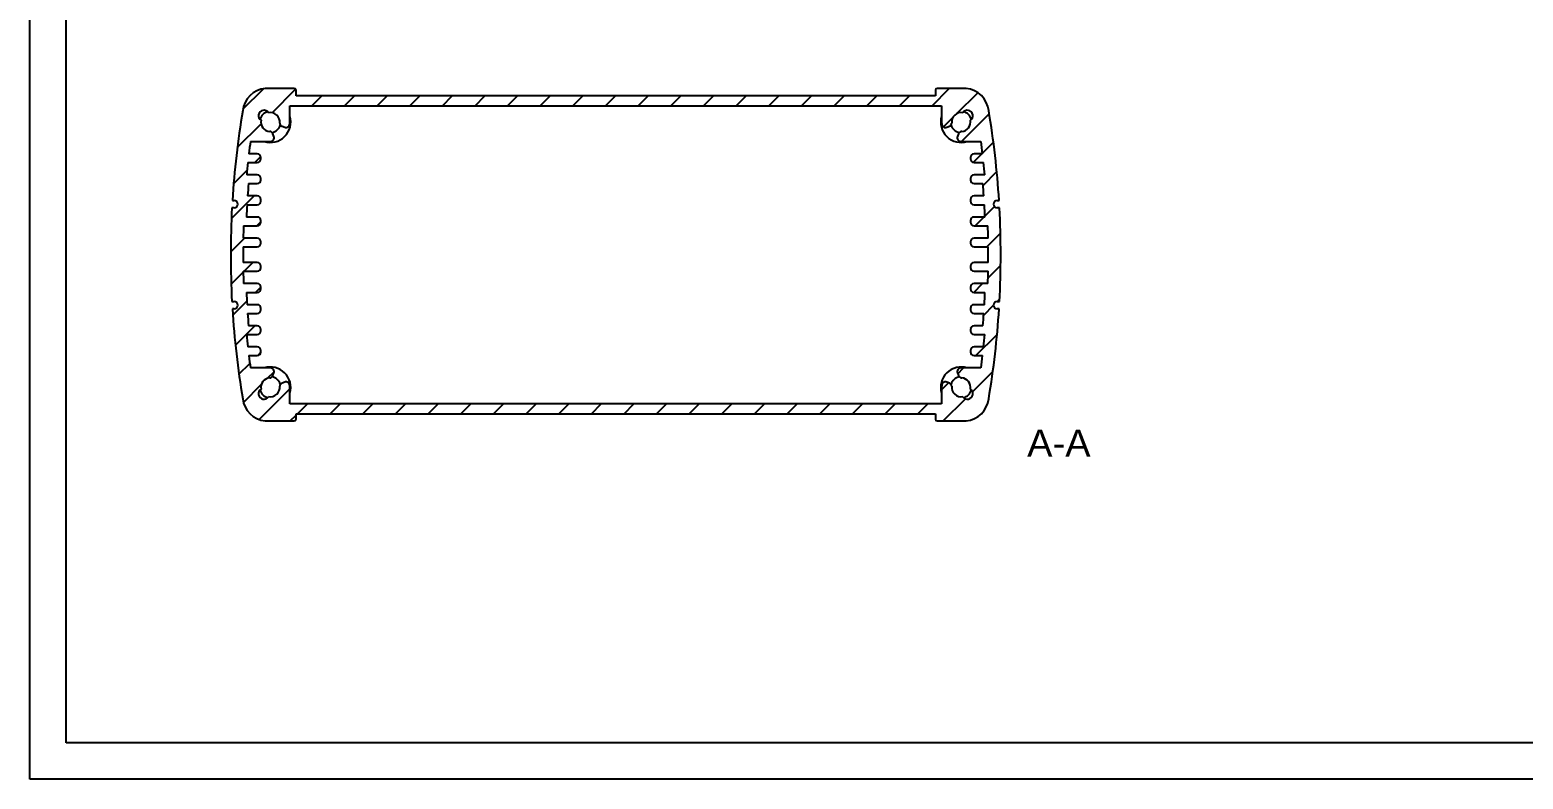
# Model space of a CAD drawing. Extents: x 0 to 420, y 0 to 297.
# Drawn here: x 0 to 205.4, y 0 to 103.1 of the extents above; entities that cross this region are included whole.
import ezdxf

# ---------------------------------------------------------------- set-up
doc = ezdxf.new("R2010")
doc.units = 0
doc.layers.get('0').update_dxf_attribs({"linetype": 'CONTINUOUS'})
for name, color, linetype in [('GEOMETRIA_SCHIZZO_ISO_', 7, 'CONTINUOUS'), ('SIMBOLI_ISO_', 7, 'CONTINUOUS'), ('SPIGOLI_VISIBILI_ISO_', 7, 'CONTINUOUS'), ('TRATTEGGIO', 3, 'CONTINUOUS')]:
    doc.layers.add(name, color=color, linetype=linetype)
doc.styles.add('TEXTSTYLE28', font='')
doc.styles.get('TEXTSTYLE28').set_extended_font_data('Arial')

# ---------------------------------------------------------------- blocks, each defined once
blk = doc.blocks.new('*X7')
at = {"layer": 'TRATTEGGIO', "linetype": 'CONTINUOUS'}
for p, q in [((29.29, 92.16), (32.12, 94.98)), ((33.31, 91.68), (36.55, 94.92)), ((124.08, 92.65), (126.45, 95.02)), ((38.77, 92.65), (40.14, 94.02)), ((43.26, 92.65), (44.63, 94.02)), ((47.75, 92.65), (49.12, 94.02)), ((52.24, 92.65), (53.61, 94.02)), ((56.73, 92.65), (58.1, 94.02)), ((61.22, 92.65), (62.59, 94.02)), ((65.71, 92.65), (67.08, 94.02)), ((70.2, 92.65), (71.57, 94.02)), ((74.69, 92.65), (76.06, 94.02)), ((79.18, 92.65), (80.55, 94.02)), ((83.67, 92.65), (85.04, 94.02)), ((88.16, 92.65), (89.53, 94.02)), ((92.65, 92.65), (94.02, 94.02)), ((97.14, 92.65), (98.51, 94.02)), ((101.63, 92.65), (103, 94.02)), ((106.12, 92.65), (107.49, 94.02)), ((110.61, 92.65), (111.98, 94.02)), ((115.1, 92.65), (116.47, 94.02)), ((119.59, 92.65), (120.96, 94.02)), ((127.49, 91.57), (130.36, 94.44)), ((125.64, 89.72), (126.9, 90.98)), ((128.14, 87.73), (131.94, 91.53)), ((28.53, 86.9), (31.79, 90.16)), ((131.01, 86.1), (132.51, 87.61)), ((30.95, 84.83), (31.77, 85.65)), ((129.74, 84.84), (130.93, 86.03)), ((28.02, 81.9), (29.88, 83.77)), ((131.09, 81.69), (132.97, 83.58)), ((27.73, 77.12), (30.84, 80.23)), ((131.35, 77.46), (132.66, 78.77)), ((31.23, 76.13), (31.78, 76.68)), ((130.01, 76.13), (131.21, 77.33)), ((27.63, 72.53), (29.53, 74.43)), ((131.6, 73.23), (133.48, 75.1)), ((29.46, 69.87), (30.66, 71.07)), ((131.76, 68.9), (133.51, 70.65)), ((27.69, 68.1), (29.35, 69.76)), ((129.83, 66.97), (131.03, 68.17)), ((27.91, 63.83), (29.85, 65.77)), ((31.05, 66.97), (31.78, 67.7)), ((133.06, 65.71), (133.36, 66.01)), ((131.18, 63.82), (132.54, 65.19)), ((28.27, 59.7), (30.94, 62.37)), ((129.38, 62.03), (129.7, 62.35)), ((130.11, 58.27), (133.01, 61.17)), ((31.33, 58.27), (31.78, 58.72)), ((28.76, 55.7), (30.26, 57.2)), ((32.7, 55.15), (33.6, 56.05)), ((127.62, 55.78), (128.41, 56.57)), ((129.63, 53.3), (132.43, 56.1)), ((29.37, 51.82), (31.82, 54.27)), ((31.52, 49.48), (35.75, 53.71)), ((125.39, 53.54), (126.36, 54.51)), ((36.81, 50.28), (38.18, 51.65)), ((41.3, 50.28), (42.67, 51.65)), ((45.79, 50.28), (47.16, 51.65)), ((50.28, 50.28), (51.65, 51.65)), ((54.77, 50.28), (56.14, 51.65)), ((59.26, 50.28), (60.63, 51.65)), ((63.75, 50.28), (65.12, 51.65)), ((68.24, 50.28), (69.61, 51.65)), ((72.73, 50.28), (74.1, 51.65)), ((77.22, 50.28), (78.59, 51.65)), ((81.71, 50.28), (83.08, 51.65)), ((86.2, 50.28), (87.57, 51.65)), ((90.69, 50.28), (92.06, 51.65)), ((95.18, 50.28), (96.55, 51.65)), ((99.67, 50.28), (101.04, 51.65)), ((104.16, 50.28), (105.53, 51.65)), ((108.65, 50.28), (110.02, 51.65)), ((113.14, 50.28), (114.51, 51.65)), ((117.63, 50.28), (119, 51.65)), ((122.12, 50.28), (123.49, 51.65)), ((125.61, 49.28), (128.67, 52.33)), ((35.81, 49.28), (36.61, 50.08))]:
    blk.add_line(p, q, dxfattribs=at)
blk = doc.blocks.new('BORDI_A3')
at = {"layer": 'GEOMETRIA_SCHIZZO_ISO_', "color": 4}
for p, q in [((0, 0), (0, 297)), ((420, 0), (0, 0))]:
    blk.add_line(p, q, dxfattribs=at)
at = {"layer": 'GEOMETRIA_SCHIZZO_ISO_'}
for p, q in [((5, 5), (5, 292)), ((415, 5), (5, 5))]:
    blk.add_line(p, q, dxfattribs=at)

msp = doc.modelspace()

# ---------------------------------------------------------------- linework, layer by layer
at = {"layer": 'SPIGOLI_VISIBILI_ISO_'}
for p, q in [((36.36, 95.02), (32.53, 95.02)), ((36.61, 94.02), (36.61, 94.77)), ((124.53, 94.77), (124.53, 94.02)), ((128.61, 95.02), (124.78, 95.02)), ((35.75, 90.4), (35.75, 92.65)), ((35.75, 92.65), (125.39, 92.65)), ((124.53, 94.02), (36.61, 94.02)), ((125.39, 92.65), (125.39, 90.4)), ((33.56, 88.42), (33.41, 88.79)), ((34.68, 89.83), (35.05, 89.68)), ((126.09, 89.68), (126.46, 89.83)), ((127.73, 88.79), (127.58, 88.42)), ((30.33, 87.73), (33.07, 87.73)), ((128.07, 87.73), (130.8, 87.73)), ((29.99, 84.83), (31.28, 84.83)), ((31.28, 86.03), (30.12, 86.03)), ((31.78, 85.33), (31.78, 85.53)), ((129.35, 85.53), (129.35, 85.33)), ((131.01, 86.03), (129.85, 86.03)), ((129.85, 84.83), (131.15, 84.83)), ((31.28, 83.13), (29.82, 83.13)), ((31.78, 82.43), (31.78, 82.63)), ((129.35, 82.63), (129.35, 82.43)), ((131.32, 83.13), (129.85, 83.13)), ((31.28, 80.23), (29.94, 80.23)), ((30.07, 81.93), (31.28, 81.93)), ((129.85, 81.93), (131.07, 81.93)), ((131.19, 80.23), (129.85, 80.23)), ((28.1, 78.6), (27.79, 78.6)), ((27.85, 79.6), (28.1, 79.6)), ((29.87, 79.03), (31.28, 79.03)), ((31.78, 79.53), (31.78, 79.73)), ((129.35, 79.73), (129.35, 79.53)), ((129.85, 79.03), (131.27, 79.03)), ((133.04, 79.6), (133.29, 79.6)), ((133.35, 78.6), (133.04, 78.6)), ((29.39, 76.13), (31.28, 76.13)), ((31.28, 77.33), (29.79, 77.33)), ((31.78, 76.63), (31.78, 76.83)), ((129.35, 76.83), (129.35, 76.63)), ((131.35, 77.33), (129.85, 77.33)), ((129.85, 76.13), (131.75, 76.13)), ((31.28, 74.43), (29.35, 74.43)), ((131.79, 74.43), (129.85, 74.43)), ((29.34, 73.23), (31.28, 73.23)), ((31.78, 73.73), (31.78, 73.93)), ((129.35, 73.93), (129.35, 73.73)), ((129.85, 73.23), (131.8, 73.23)), ((31.28, 71.07), (29.34, 71.07)), ((29.35, 69.87), (31.28, 69.87)), ((31.78, 70.37), (31.78, 70.57)), ((129.35, 70.57), (129.35, 70.37)), ((131.8, 71.07), (129.85, 71.07)), ((129.85, 69.87), (131.79, 69.87)), ((31.28, 68.17), (29.39, 68.17)), ((131.75, 68.17), (129.85, 68.17)), ((29.79, 66.97), (31.28, 66.97)), ((31.78, 67.47), (31.78, 67.67)), ((129.35, 67.67), (129.35, 67.47)), ((129.85, 66.97), (131.35, 66.97)), ((27.79, 65.71), (28.1, 65.71)), ((28.1, 64.71), (27.85, 64.71)), ((31.28, 65.27), (29.87, 65.27)), ((29.94, 64.07), (31.28, 64.07)), ((31.78, 64.57), (31.78, 64.77)), ((129.35, 64.77), (129.35, 64.57)), ((131.27, 65.27), (129.85, 65.27)), ((129.85, 64.07), (131.19, 64.07)), ((133.04, 65.71), (133.35, 65.71)), ((133.29, 64.71), (133.04, 64.71)), ((31.28, 62.37), (30.07, 62.37)), ((31.78, 61.67), (31.78, 61.87)), ((129.35, 61.87), (129.35, 61.67)), ((131.07, 62.37), (129.85, 62.37)), ((29.82, 61.17), (31.28, 61.17)), ((129.85, 61.17), (131.32, 61.17)), ((31.28, 59.47), (29.99, 59.47)), ((30.12, 58.27), (31.28, 58.27)), ((31.78, 58.77), (31.78, 58.97)), ((129.35, 58.97), (129.35, 58.77)), ((131.15, 59.47), (129.85, 59.47)), ((129.85, 58.27), (131.01, 58.27)), ((33.07, 56.57), (30.33, 56.57)), ((33.41, 55.51), (33.56, 55.88)), ((127.58, 55.88), (127.73, 55.51)), ((130.8, 56.57), (128.07, 56.57)), ((35.05, 54.62), (34.68, 54.47)), ((35.75, 51.65), (35.75, 53.9)), ((125.39, 53.9), (125.39, 51.65)), ((126.46, 54.47), (126.09, 54.62)), ((125.39, 51.65), (35.75, 51.65)), ((36.61, 49.53), (36.61, 50.28)), ((36.61, 50.28), (124.53, 50.28)), ((124.53, 50.28), (124.53, 49.53)), ((32.53, 49.28), (36.36, 49.28)), ((124.78, 49.28), (128.61, 49.28))]:
    msp.add_line(p, q, dxfattribs=at)
for centre, radius, start, end in [((32.71, 91.57), 3.46, 95.7358, 173.4273), ((32.53, 91.52), 3.5, 90, 92.7624), ((36.36, 94.77), 0.25, 0, 90), ((124.78, 94.77), 0.25, 90, 180), ((128.61, 91.52), 3.5, 87.2376, 90), ((128.43, 91.57), 3.46, 6.5727, 84.2642), ((147.5, 72.15), 119.88, 170.4853, 176.439), ((32.2, 91.27), 0.75, 33.6001, 236.6625), ((33.07, 90.4), 1.45, 103.8152, 166.0938), ((33.07, 90.4), 1.3, 169.3512, 266.0721), ((33.07, 90.4), 2.8, 252.4723, 16.6275), ((33.07, 90.4), 1.3, 353.7915, 100.6488), ((33.07, 90.4), 2.68, 354.3246, 0), ((128.07, 90.4), 2.8, 163.3725, 287.5277), ((128.07, 90.4), 2.68, 180, 185.6754), ((128.07, 90.4), 1.3, 79.3512, 186.2085), ((128.07, 90.4), 1.3, 273.9279, 10.6488), ((128.93, 91.27), 0.75, 303.3375, 146.3999), ((128.07, 90.4), 1.45, 13.9062, 76.1848), ((13.64, 72.15), 119.88, 3.561, 9.5147), ((32.95, 88.61), 0.5, 22.1052, 86.0721), ((33.1, 88.23), 0.5, 270.7557, 22.1052), ((33.07, 90.4), 1.45, 278.7616, 343.8662), ((34.86, 90.29), 0.5, 183.9279, 247.8948), ((35.24, 90.14), 0.5, 247.8948, 359.2443), ((125.9, 90.14), 0.5, 180.7557, 292.1052), ((126.27, 90.29), 0.5, 292.1052, 356.0721), ((128.07, 90.4), 1.45, 196.1338, 261.2384), ((128.04, 88.23), 0.5, 157.8948, 269.2443), ((128.19, 88.61), 0.5, 93.9279, 157.8948), ((147.46, 72.38), 118.13, 172.5337, 173.3644), ((33.07, 90.4), 2.67, 270, 270.7557), ((128.07, 90.4), 2.67, 269.2443, 270), ((13.68, 72.38), 118.13, 6.6356, 7.4663), ((147.46, 72.38), 118.13, 173.9501, 174.7786), ((31.28, 85.53), 0.5, 0, 90), ((31.28, 85.33), 0.5, 270, 0), ((129.85, 85.53), 0.5, 90, 180), ((129.85, 85.33), 0.5, 180, 270), ((13.68, 72.38), 118.13, 5.2214, 6.0499), ((31.28, 82.63), 0.5, 0, 90), ((31.28, 82.43), 0.5, 270, 0), ((129.85, 82.63), 0.5, 90, 180), ((129.85, 82.43), 0.5, 180, 270), ((147.46, 72.38), 117.78, 175.349, 176.1783), ((31.28, 79.73), 0.5, 0, 90), ((129.85, 79.73), 0.5, 90, 180), ((13.68, 72.38), 117.78, 3.8217, 4.651), ((147.5, 72.15), 119.88, 176.9178, 183.0822), ((28.1, 79.1), 0.5, 270, 90), ((147.46, 72.38), 117.78, 176.7632, 177.5912), ((31.28, 79.53), 0.5, 270, 0), ((129.85, 79.53), 0.5, 180, 270), ((13.68, 72.38), 117.78, 2.4088, 3.2368), ((133.04, 79.1), 0.5, 90, 270), ((13.64, 72.15), 119.88, 356.9178, 3.0822), ((147.46, 72.38), 118.13, 178.1808, 179.0056), ((31.28, 76.83), 0.5, 0, 90), ((31.28, 76.63), 0.5, 270, 0), ((129.85, 76.83), 0.5, 90, 180), ((129.85, 76.63), 0.5, 180, 270), ((13.68, 72.38), 118.13, 0.9944, 1.8192), ((31.28, 73.93), 0.5, 0, 90), ((129.85, 73.93), 0.5, 90, 180), ((147.46, 72.38), 118.13, 179.5877, 180.1116), ((147.46, 71.92), 118.13, 179.8884, 180.4123), ((31.28, 73.73), 0.5, 270, 0), ((129.85, 73.73), 0.5, 180, 270), ((13.68, 72.38), 118.13, 359.8884, 0.4123), ((13.68, 71.92), 118.13, 359.5877, 0.1116), ((147.46, 71.92), 118.13, 180.9944, 181.8192), ((31.28, 70.57), 0.5, 0, 90), ((31.28, 70.37), 0.5, 270, 0), ((129.85, 70.57), 0.5, 90, 180), ((129.85, 70.37), 0.5, 180, 270), ((13.68, 71.92), 118.13, 358.1808, 359.0056), ((31.28, 67.67), 0.5, 0, 90), ((129.85, 67.67), 0.5, 90, 180), ((147.46, 71.92), 117.78, 182.4088, 183.2368), ((31.28, 67.47), 0.5, 270, 0), ((129.85, 67.47), 0.5, 180, 270), ((13.68, 71.92), 117.78, 356.7632, 357.5912), ((147.5, 72.15), 119.88, 183.561, 189.5147), ((28.1, 65.21), 0.5, 270, 90), ((147.46, 71.92), 117.78, 183.8217, 184.651), ((31.28, 64.77), 0.5, 0, 90), ((31.28, 64.57), 0.5, 270, 0), ((129.85, 64.77), 0.5, 90, 180), ((129.85, 64.57), 0.5, 180, 270), ((13.68, 71.92), 117.78, 355.349, 356.1783), ((13.64, 72.15), 119.88, 350.4853, 356.439), ((133.04, 65.21), 0.5, 90, 270), ((31.28, 61.87), 0.5, 0, 90), ((31.28, 61.67), 0.5, 270, 0), ((129.85, 61.87), 0.5, 90, 180), ((129.85, 61.67), 0.5, 180, 270), ((147.46, 71.92), 118.13, 185.2214, 186.0499), ((13.68, 71.92), 118.13, 353.9501, 354.7786), ((147.46, 71.92), 118.13, 186.6356, 187.4663), ((31.28, 58.97), 0.5, 0, 90), ((31.28, 58.77), 0.5, 270, 0), ((129.85, 58.97), 0.5, 90, 180), ((129.85, 58.77), 0.5, 180, 270), ((13.68, 71.92), 118.13, 352.5337, 353.3644), ((33.07, 53.9), 2.8, 343.3725, 107.5277), ((32.95, 55.7), 0.5, 273.9279, 337.8948), ((33.07, 53.9), 2.67, 89.2443, 90), ((33.1, 56.07), 0.5, 337.8948, 89.2443), ((128.07, 53.9), 2.8, 72.4723, 196.6275), ((128.04, 56.07), 0.5, 90.7557, 202.1052), ((128.19, 55.7), 0.5, 202.1052, 266.0721), ((128.07, 53.9), 2.67, 90, 90.7557), ((32.2, 53.03), 0.75, 123.3375, 326.3999), ((33.07, 53.9), 1.45, 193.9062, 256.1848), ((33.07, 53.9), 1.3, 93.9279, 190.6488), ((33.07, 53.9), 1.3, 259.3512, 6.2085), ((33.07, 53.9), 1.45, 16.1338, 81.2384), ((34.86, 54.01), 0.5, 112.1052, 176.0721), ((35.24, 54.16), 0.5, 0.7557, 112.1052), ((33.07, 53.9), 2.68, 0, 5.6754), ((128.07, 53.9), 2.68, 174.3246, 180), ((125.9, 54.16), 0.5, 67.8948, 179.2443), ((126.27, 54.01), 0.5, 3.9279, 67.8948), ((128.07, 53.9), 1.45, 98.7616, 163.8662), ((128.07, 53.9), 1.3, 173.7915, 280.6488), ((128.07, 53.9), 1.3, 349.3512, 86.0721), ((128.93, 53.03), 0.75, 213.6001, 56.6625), ((128.07, 53.9), 1.45, 283.8152, 346.0938), ((32.71, 52.73), 3.46, 186.5727, 264.2642), ((128.43, 52.73), 3.46, 275.7358, 353.4273), ((36.36, 49.53), 0.25, 270, 0), ((124.78, 49.53), 0.25, 180, 270), ((32.53, 52.78), 3.5, 267.2376, 270), ((128.61, 52.78), 3.5, 270, 272.7624)]:
    msp.add_arc(centre, radius, start, end, dxfattribs=at)

# ---------------------------------------------------------------- block references
msp.add_blockref('BORDI_A3', (0, 0))
at = {"layer": 'TRATTEGGIO'}
msp.add_blockref('*X7', (0, 0), dxfattribs=at)

# ---------------------------------------------------------------- texts
at = {"layer": 'SIMBOLI_ISO_', "color": 7, "insert": (137.15, 44.35), "char_height": 3.75, "attachment_point": 7, "style": 'TEXTSTYLE28'}
msp.add_mtext('A-A ', dxfattribs=at)

doc.saveas('drawing.dxf')
